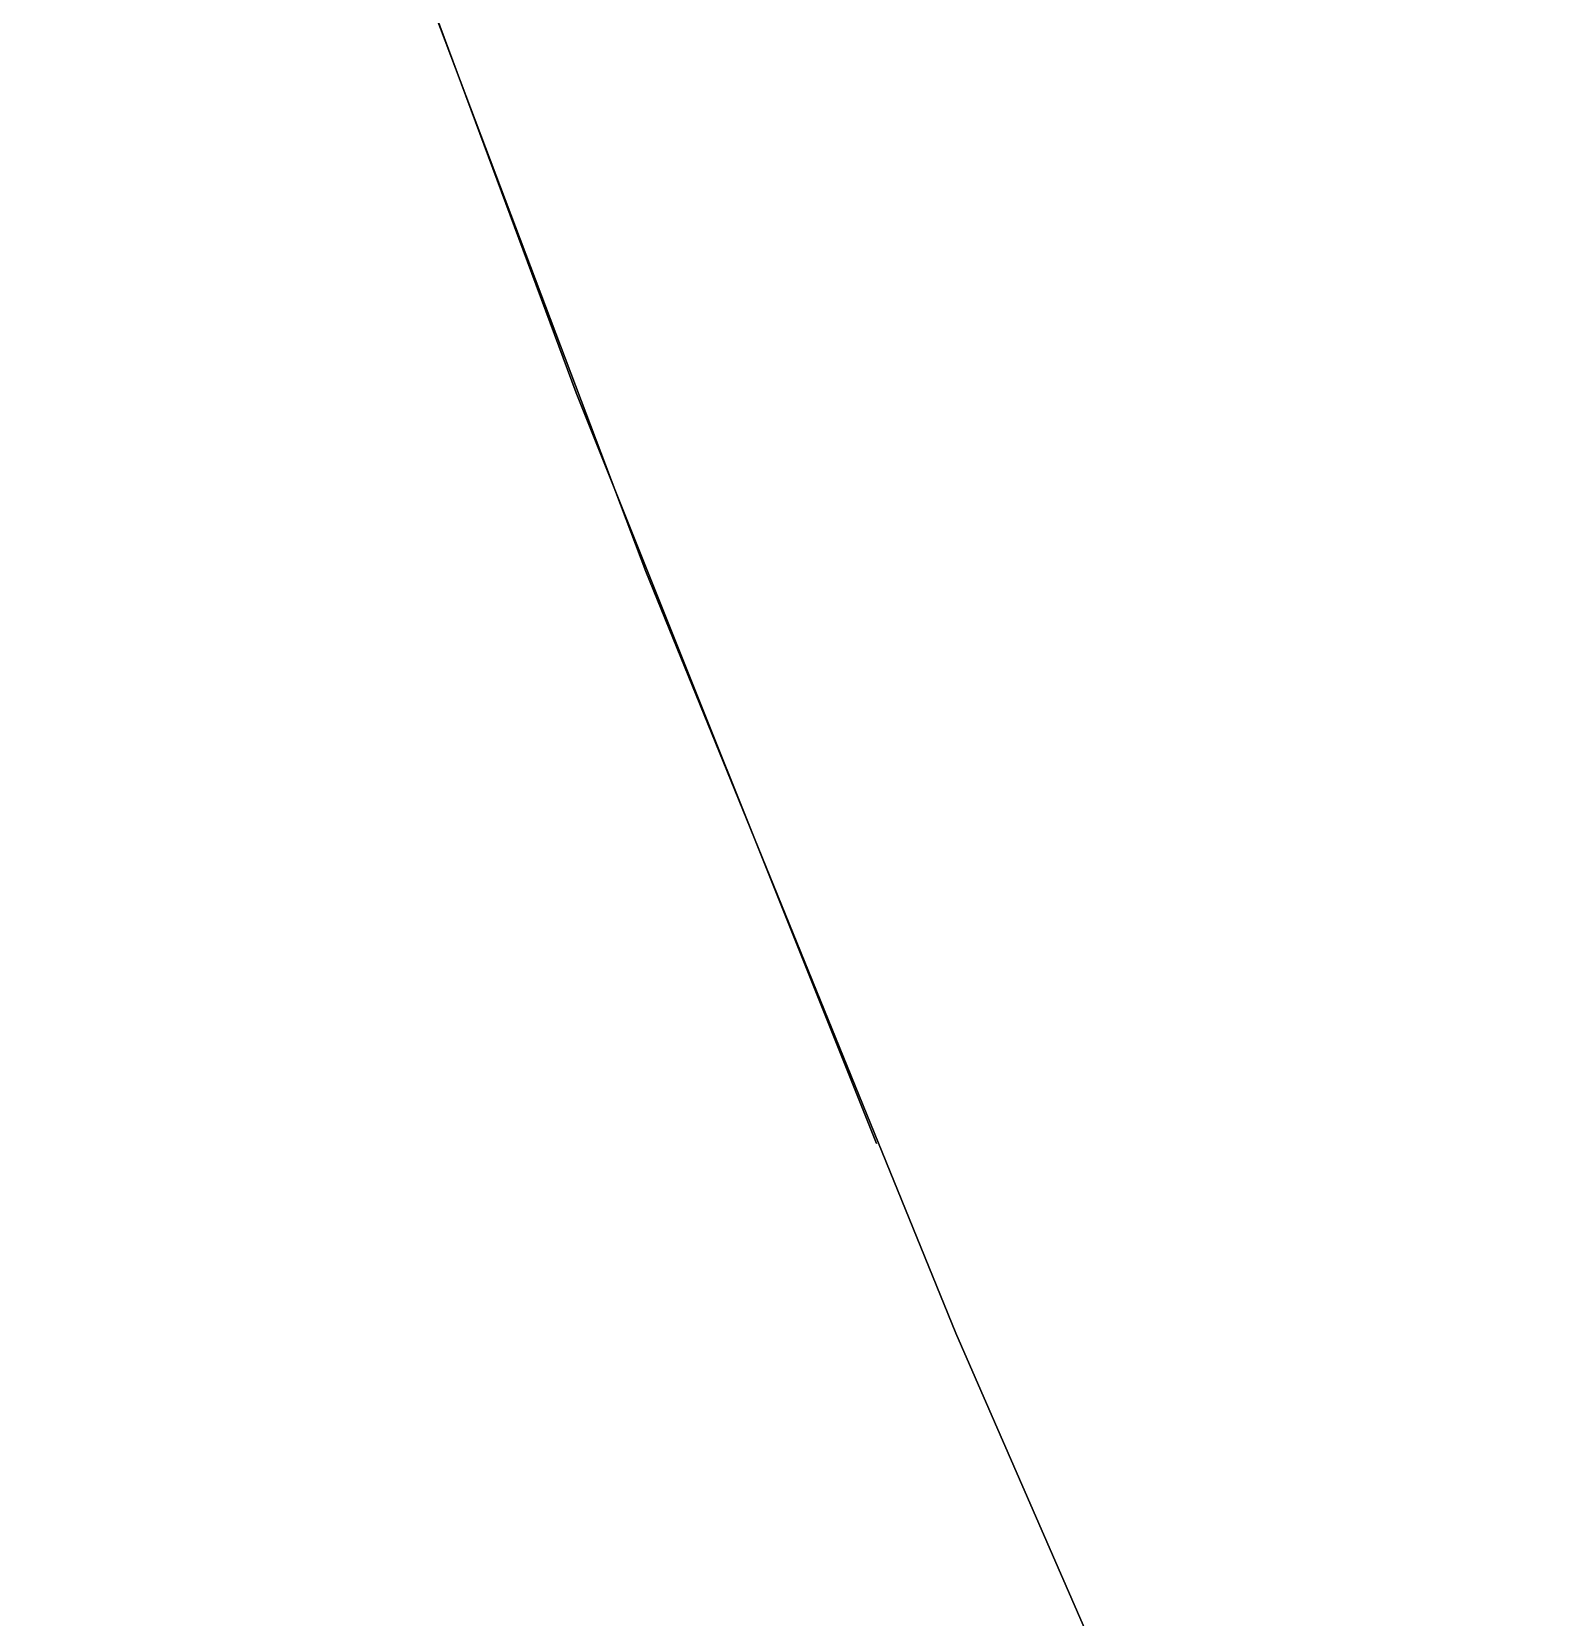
# Model space of a CAD drawing. Header units: metres. Extents: x -20 to 20, y -20 to 20.
# Drawn here: x -18.99 to -18.076, y -7.941 to -6.979 of the extents above; entities that cross this region are included whole.
import ezdxf

# ---------------------------------------------------------------- set-up
doc = ezdxf.new("R2010")
doc.units = ezdxf.units.M

msp = doc.modelspace()

# ---------------------------------------------------------------- meshes
at = {"layer": '10', "color": 2}
mesh = msp.add_polyface(dxfattribs=at)
corners = [(-18.83047, -6.73894, -16.5), (-18.83047, -6.73894, -16), (-18.98999, -6.27537, -16), (-18.83047, -6.73894, -15.5), (-18.98999, -6.27537, -15.5), (-18.83047, -6.73894, -15), (-18.98999, -6.27537, -15), (-18.83047, -6.73894, -14.5), (-18.98999, -6.27537, -14.5), (-18.83047, -6.73894, -14), (-18.98999, -6.27537, -14), (-18.83047, -6.73894, -13.5), (-18.98999, -6.27537, -13.5), (-18.83047, -6.73894, -13), (-18.98999, -6.27537, -13), (-18.83047, -6.73894, -12.5), (-18.98999, -6.27537, -12.5), (-18.83047, -6.73894, -12), (-18.98999, -6.27537, -12), (-18.83047, -6.73894, -11.5), (-18.98999, -6.27537, -11.5), (-18.83047, -6.73894, -11), (-18.98999, -6.27537, -11), (-18.83047, -6.73894, -10.5), (-18.98999, -6.27537, -10.5), (-18.83047, -6.73894, 10.5), (-18.65964, -7.19847, 10.5), (-18.83047, -6.73894, 11), (-18.65964, -7.19847, 11), (-18.83047, -6.73894, 11.5), (-18.65964, -7.19847, 11.5), (-18.83047, -6.73894, 12), (-18.65964, -7.19847, 12), (-18.83047, -6.73894, 12.5), (-18.65964, -7.19847, 12.5), (-18.83047, -6.73894, 13), (-18.65964, -7.19847, 13), (-18.83047, -6.73894, 13.5), (-18.65964, -7.19847, 13.5), (-18.83047, -6.73894, 14), (-18.65964, -7.19847, 14), (-18.83047, -6.73894, 14.5), (-18.65964, -7.19847, 14.5), (-18.83047, -6.73894, 15), (-18.65964, -7.19847, 15), (-18.83047, -6.73894, 15.5), (-18.65964, -7.19847, 15.5), (-18.83047, -6.73894, 16), (-18.65964, -7.19847, 16), (-18.83047, -6.73894, 16.5), (-18.79385, -6.8404, 17), (-18.79385, -6.8404, 17.5), (-18.95855, -6.36973, 17.5), (-18.79385, -6.8404, 18), (-18.95855, -6.36973, 18), (-18.79385, -6.8404, 18.5), (-18.95855, -6.36973, 18.5), (-18.79385, -6.8404, 19), (-18.95855, -6.36973, 19), (-18.79385, -6.8404, 19.5), (-18.95855, -6.36973, 19.5), (-18.79385, -6.8404, 20), (-18.95855, -6.36973, 20), (-18.79385, -6.8404, -20), (-18.79385, -6.8404, -19.5), (-18.95855, -6.36973, -19.5), (-18.79385, -6.8404, -19), (-18.95855, -6.36973, -19), (-18.79385, -6.8404, -18.5), (-18.95855, -6.36973, -18.5), (-18.79385, -6.8404, -18), (-18.95855, -6.36973, -18), (-18.79385, -6.8404, -17.5), (-18.95855, -6.36973, -17.5), (-18.79385, -6.8404, -17), (-18.95855, -6.36973, -17)]
mesh.append_faces([[corners[k] for k in face] for face in [(0, 1, 2), (1, 3, 4), (3, 5, 6), (5, 7, 8), (7, 9, 10), (9, 11, 12), (11, 13, 14), (13, 15, 16), (15, 17, 18), (17, 19, 20), (19, 21, 22), (21, 23, 24), (25, 26, 27), (27, 28, 29), (29, 30, 31), (31, 32, 33), (33, 34, 35), (35, 36, 37), (37, 38, 39), (39, 40, 41), (41, 42, 43), (43, 44, 45), (45, 46, 47), (47, 48, 49), (50, 51, 52), (51, 53, 54), (53, 55, 56), (55, 57, 58), (57, 59, 60), (59, 61, 62), (63, 64, 65), (64, 66, 67), (66, 68, 69), (68, 70, 71), (70, 72, 73), (72, 74, 75)]], dxfattribs={"color": 2})
mesh = msp.add_polyface(dxfattribs=at)
corners = [(-18.65964, -7.19847, -16.5), (-18.65964, -7.19847, -16), (-18.83047, -6.73894, -16), (-18.65964, -7.19847, -15.5), (-18.83047, -6.73894, -15.5), (-18.65964, -7.19847, -15), (-18.83047, -6.73894, -15), (-18.65964, -7.19847, -14.5), (-18.83047, -6.73894, -14.5), (-18.65964, -7.19847, -14), (-18.83047, -6.73894, -14), (-18.65964, -7.19847, -13.5), (-18.83047, -6.73894, -13.5), (-18.65964, -7.19847, -13), (-18.83047, -6.73894, -13), (-18.65964, -7.19847, -12.5), (-18.83047, -6.73894, -12.5), (-18.65964, -7.19847, -12), (-18.83047, -6.73894, -12), (-18.65964, -7.19847, -11.5), (-18.83047, -6.73894, -11.5), (-18.65964, -7.19847, -11), (-18.83047, -6.73894, -11), (-18.65964, -7.19847, -10.5), (-18.83047, -6.73894, -10.5), (-18.65964, -7.19847, -10), (-18.83047, -6.73894, -10), (-18.65964, -7.19847, -9.5), (-18.83047, -6.73894, -9.5), (-18.65964, -7.19847, -9), (-18.83047, -6.73894, -9), (-18.65964, -7.19847, -8.5), (-18.83047, -6.73894, -8.5), (-18.65964, -7.19847, -8), (-18.83047, -6.73894, -8), (-18.65964, -7.19847, -7.5), (-18.83047, -6.73894, -7.5), (-18.65964, -7.19847, -7), (-18.83047, -6.73894, -7), (-18.65964, -7.19847, -6.5), (-18.83047, -6.73894, -6.5), (-18.65964, -7.19847, -6), (-18.83047, -6.73894, -6), (-18.65964, -7.19847, 15), (-18.47759, -7.65367, 15), (-18.65964, -7.19847, 15.5), (-18.47759, -7.65367, 15.5), (-18.65964, -7.19847, 16), (-18.47759, -7.65367, 16), (-18.65964, -7.19847, 16.5), (-18.61747, -7.30682, 17), (-18.61747, -7.30682, 17.5), (-18.79385, -6.8404, 17.5), (-18.61747, -7.30682, 18), (-18.79385, -6.8404, 18), (-18.61747, -7.30682, 18.5), (-18.79385, -6.8404, 18.5), (-18.61747, -7.30682, 19), (-18.79385, -6.8404, 19), (-18.61747, -7.30682, 19.5), (-18.79385, -6.8404, 19.5), (-18.61747, -7.30682, 20), (-18.79385, -6.8404, 20), (-18.61747, -7.30682, -20), (-18.61747, -7.30682, -19.5), (-18.79385, -6.8404, -19.5), (-18.61747, -7.30682, -19), (-18.79385, -6.8404, -19), (-18.61747, -7.30682, -18.5), (-18.79385, -6.8404, -18.5), (-18.61747, -7.30682, -18), (-18.79385, -6.8404, -18), (-18.61747, -7.30682, -17.5), (-18.79385, -6.8404, -17.5), (-18.61747, -7.30682, -17), (-18.79385, -6.8404, -17)]
mesh.append_faces([[corners[k] for k in face] for face in [(0, 1, 2), (1, 3, 4), (3, 5, 6), (5, 7, 8), (7, 9, 10), (9, 11, 12), (11, 13, 14), (13, 15, 16), (15, 17, 18), (17, 19, 20), (19, 21, 22), (21, 23, 24), (23, 25, 26), (25, 27, 28), (27, 29, 30), (29, 31, 32), (31, 33, 34), (33, 35, 36), (35, 37, 38), (37, 39, 40), (39, 41, 42), (43, 44, 45), (45, 46, 47), (47, 48, 49), (50, 51, 52), (51, 53, 54), (53, 55, 56), (55, 57, 58), (57, 59, 60), (59, 61, 62), (63, 64, 65), (64, 66, 67), (66, 68, 69), (68, 70, 71), (70, 72, 73), (72, 74, 75)]], dxfattribs={"color": 2})
mesh = msp.add_polyface(dxfattribs=at)
corners = [(-18.65964, -7.19847, -6), (-18.65964, -7.19847, -5.5), (-18.83047, -6.73894, -5.5), (-18.65964, -7.19847, -5), (-18.83047, -6.73894, -5), (-18.65964, -7.19847, -4.5), (-18.83047, -6.73894, -4.5), (-18.65964, -7.19847, -4), (-18.83047, -6.73894, -4), (-18.65964, -7.19847, -3.5), (-18.83047, -6.73894, -3.5), (-18.65964, -7.19847, -3), (-18.83047, -6.73894, -3), (-18.65964, -7.19847, -2.5), (-18.83047, -6.73894, -2.5), (-18.65964, -7.19847, -2), (-18.83047, -6.73894, -2), (-18.65964, -7.19847, -1.5), (-18.83047, -6.73894, -1.5), (-18.65964, -7.19847, -1), (-18.83047, -6.73894, -1), (-18.65964, -7.19847, -0.5), (-18.83047, -6.73894, -0.5), (-18.65964, -7.19847), (-18.83047, -6.73894), (-18.65964, -7.19847, 0.5), (-18.83047, -6.73894, 0.5), (-18.65964, -7.19847, 1), (-18.83047, -6.73894, 1), (-18.65964, -7.19847, 1.5), (-18.83047, -6.73894, 1.5), (-18.65964, -7.19847, 2), (-18.83047, -6.73894, 2), (-18.65964, -7.19847, 2.5), (-18.83047, -6.73894, 2.5), (-18.65964, -7.19847, 3), (-18.83047, -6.73894, 3), (-18.65964, -7.19847, 3.5), (-18.83047, -6.73894, 3.5), (-18.65964, -7.19847, 4), (-18.83047, -6.73894, 4), (-18.65964, -7.19847, 4.5), (-18.83047, -6.73894, 4.5), (-18.65964, -7.19847, 5), (-18.83047, -6.73894, 5), (-18.65964, -7.19847, 5.5), (-18.83047, -6.73894, 5.5), (-18.65964, -7.19847, 6), (-18.83047, -6.73894, 6), (-18.65964, -7.19847, 6.5), (-18.83047, -6.73894, 6.5), (-18.65964, -7.19847, 7), (-18.83047, -6.73894, 7), (-18.65964, -7.19847, 7.5), (-18.83047, -6.73894, 7.5), (-18.65964, -7.19847, 8), (-18.83047, -6.73894, 8), (-18.65964, -7.19847, 8.5), (-18.83047, -6.73894, 8.5), (-18.65964, -7.19847, 9), (-18.83047, -6.73894, 9), (-18.65964, -7.19847, 9.5), (-18.83047, -6.73894, 9.5), (-18.65964, -7.19847, 10), (-18.83047, -6.73894, 10), (-18.65964, -7.19847, 10.5), (-18.83047, -6.73894, 10.5), (-18.65964, -7.19847, 11), (-18.83047, -6.73894, 11), (-18.65964, -7.19847, 11.5), (-18.83047, -6.73894, 11.5), (-18.65964, -7.19847, 12), (-18.83047, -6.73894, 12), (-18.65964, -7.19847, 12.5), (-18.83047, -6.73894, 12.5)]
mesh.append_faces([[corners[k] for k in face] for face in [(0, 1, 2), (1, 3, 4), (3, 5, 6), (5, 7, 8), (7, 9, 10), (9, 11, 12), (11, 13, 14), (13, 15, 16), (15, 17, 18), (17, 19, 20), (19, 21, 22), (21, 23, 24), (23, 25, 26), (25, 27, 28), (27, 29, 30), (29, 31, 32), (31, 33, 34), (33, 35, 36), (35, 37, 38), (37, 39, 40), (39, 41, 42), (41, 43, 44), (43, 45, 46), (45, 47, 48), (47, 49, 50), (49, 51, 52), (51, 53, 54), (53, 55, 56), (55, 57, 58), (57, 59, 60), (59, 61, 62), (61, 63, 64), (63, 65, 66), (65, 67, 68), (67, 69, 70), (69, 71, 72), (71, 73, 74)]], dxfattribs={"color": 2})
mesh = msp.add_polyface(dxfattribs=at)
corners = [(-18.83047, -6.73894, -16.5), (-18.65964, -7.19847, -16.5), (-18.83047, -6.73894, -16), (-18.65964, -7.19847, -16), (-18.83047, -6.73894, -15.5), (-18.65964, -7.19847, -15.5), (-18.83047, -6.73894, -15), (-18.65964, -7.19847, -15), (-18.83047, -6.73894, -14.5), (-18.65964, -7.19847, -14.5), (-18.83047, -6.73894, -14), (-18.65964, -7.19847, -14), (-18.83047, -6.73894, -13.5), (-18.65964, -7.19847, -13.5), (-18.83047, -6.73894, -13), (-18.65964, -7.19847, -13), (-18.83047, -6.73894, -12.5), (-18.65964, -7.19847, -12.5), (-18.83047, -6.73894, -12), (-18.65964, -7.19847, -12), (-18.83047, -6.73894, -11.5), (-18.65964, -7.19847, -11.5), (-18.83047, -6.73894, -11), (-18.65964, -7.19847, -11), (-18.83047, -6.73894, -10.5), (-18.65964, -7.19847, -10.5), (-18.83047, -6.73894, -10), (-18.65964, -7.19847, -10), (-18.83047, -6.73894, -9.5), (-18.65964, -7.19847, -9.5), (-18.83047, -6.73894, -9), (-18.65964, -7.19847, -9), (-18.83047, -6.73894, -8.5), (-18.65964, -7.19847, -8.5), (-18.83047, -6.73894, -8), (-18.65964, -7.19847, 12.5), (-18.65964, -7.19847, 13), (-18.83047, -6.73894, 13), (-18.65964, -7.19847, 13.5), (-18.83047, -6.73894, 13.5), (-18.65964, -7.19847, 14), (-18.83047, -6.73894, 14), (-18.65964, -7.19847, 14.5), (-18.83047, -6.73894, 14.5), (-18.65964, -7.19847, 15), (-18.83047, -6.73894, 15), (-18.65964, -7.19847, 15.5), (-18.83047, -6.73894, 15.5), (-18.65964, -7.19847, 16), (-18.83047, -6.73894, 16), (-18.65964, -7.19847, 16.5), (-18.83047, -6.73894, 16.5), (-18.79385, -6.8404, 17), (-18.61747, -7.30682, 17), (-18.79385, -6.8404, 17.5), (-18.61747, -7.30682, 17.5), (-18.79385, -6.8404, 18), (-18.61747, -7.30682, 18), (-18.79385, -6.8404, 18.5), (-18.61747, -7.30682, 18.5), (-18.79385, -6.8404, 19), (-18.61747, -7.30682, 19), (-18.79385, -6.8404, 19.5), (-18.61747, -7.30682, 19.5), (-18.79385, -6.8404, 20), (-18.79385, -6.8404, -20), (-18.61747, -7.30682, -20), (-18.79385, -6.8404, -19.5), (-18.61747, -7.30682, -19.5), (-18.79385, -6.8404, -19), (-18.61747, -7.30682, -19), (-18.79385, -6.8404, -18.5), (-18.61747, -7.30682, -18.5), (-18.79385, -6.8404, -18), (-18.61747, -7.30682, -18), (-18.79385, -6.8404, -17.5), (-18.61747, -7.30682, -17.5), (-18.79385, -6.8404, -17)]
mesh.append_faces([[corners[k] for k in face] for face in [(0, 1, 2), (2, 3, 4), (4, 5, 6), (6, 7, 8), (8, 9, 10), (10, 11, 12), (12, 13, 14), (14, 15, 16), (16, 17, 18), (18, 19, 20), (20, 21, 22), (22, 23, 24), (24, 25, 26), (26, 27, 28), (28, 29, 30), (30, 31, 32), (32, 33, 34), (35, 36, 37), (36, 38, 39), (38, 40, 41), (40, 42, 43), (42, 44, 45), (44, 46, 47), (46, 48, 49), (48, 50, 51), (52, 53, 54), (54, 55, 56), (56, 57, 58), (58, 59, 60), (60, 61, 62), (62, 63, 64), (65, 66, 67), (67, 68, 69), (69, 70, 71), (71, 72, 73), (73, 74, 75), (75, 76, 77)]], dxfattribs={"color": 2})
mesh = msp.add_polyface(dxfattribs=at)
corners = [(-18.83047, -6.73894, -8), (-18.65964, -7.19847, -8), (-18.83047, -6.73894, -7.5), (-18.65964, -7.19847, -7.5), (-18.83047, -6.73894, -7), (-18.65964, -7.19847, -7), (-18.83047, -6.73894, -6.5), (-18.65964, -7.19847, -6.5), (-18.83047, -6.73894, -6), (-18.65964, -7.19847, -6), (-18.83047, -6.73894, -5.5), (-18.65964, -7.19847, -5.5), (-18.83047, -6.73894, -5), (-18.65964, -7.19847, -5), (-18.83047, -6.73894, -4.5), (-18.65964, -7.19847, -4.5), (-18.83047, -6.73894, -4), (-18.65964, -7.19847, -4), (-18.83047, -6.73894, -3.5), (-18.65964, -7.19847, -3.5), (-18.83047, -6.73894, -3), (-18.65964, -7.19847, -3), (-18.83047, -6.73894, -2.5), (-18.65964, -7.19847, -2.5), (-18.83047, -6.73894, -2), (-18.65964, -7.19847, -2), (-18.83047, -6.73894, -1.5), (-18.65964, -7.19847, -1.5), (-18.83047, -6.73894, -1), (-18.65964, -7.19847, -1), (-18.83047, -6.73894, -0.5), (-18.65964, -7.19847, -0.5), (-18.83047, -6.73894), (-18.65964, -7.19847), (-18.83047, -6.73894, 0.5), (-18.65964, -7.19847, 0.5), (-18.83047, -6.73894, 1), (-18.65964, -7.19847, 1), (-18.83047, -6.73894, 1.5), (-18.65964, -7.19847, 1.5), (-18.83047, -6.73894, 2), (-18.65964, -7.19847, 2), (-18.83047, -6.73894, 2.5), (-18.65964, -7.19847, 2.5), (-18.83047, -6.73894, 3), (-18.65964, -7.19847, 3), (-18.83047, -6.73894, 3.5), (-18.65964, -7.19847, 3.5), (-18.83047, -6.73894, 4), (-18.65964, -7.19847, 4), (-18.83047, -6.73894, 4.5), (-18.65964, -7.19847, 4.5), (-18.83047, -6.73894, 5), (-18.65964, -7.19847, 5), (-18.83047, -6.73894, 5.5), (-18.65964, -7.19847, 5.5), (-18.83047, -6.73894, 6), (-18.65964, -7.19847, 6), (-18.83047, -6.73894, 6.5), (-18.65964, -7.19847, 6.5), (-18.83047, -6.73894, 7), (-18.65964, -7.19847, 7), (-18.83047, -6.73894, 7.5), (-18.65964, -7.19847, 7.5), (-18.83047, -6.73894, 8), (-18.65964, -7.19847, 8), (-18.83047, -6.73894, 8.5), (-18.65964, -7.19847, 8.5), (-18.83047, -6.73894, 9), (-18.65964, -7.19847, 9), (-18.83047, -6.73894, 9.5), (-18.65964, -7.19847, 9.5), (-18.83047, -6.73894, 10), (-18.65964, -7.19847, 10), (-18.83047, -6.73894, 10.5)]
mesh.append_faces([[corners[k] for k in face] for face in [(0, 1, 2), (2, 3, 4), (4, 5, 6), (6, 7, 8), (8, 9, 10), (10, 11, 12), (12, 13, 14), (14, 15, 16), (16, 17, 18), (18, 19, 20), (20, 21, 22), (22, 23, 24), (24, 25, 26), (26, 27, 28), (28, 29, 30), (30, 31, 32), (32, 33, 34), (34, 35, 36), (36, 37, 38), (38, 39, 40), (40, 41, 42), (42, 43, 44), (44, 45, 46), (46, 47, 48), (48, 49, 50), (50, 51, 52), (52, 53, 54), (54, 55, 56), (56, 57, 58), (58, 59, 60), (60, 61, 62), (62, 63, 64), (64, 65, 66), (66, 67, 68), (68, 69, 70), (70, 71, 72), (72, 73, 74)]], dxfattribs={"color": 2})
mesh = msp.add_polyface(dxfattribs=at)
corners = [(-18.47759, -7.65367, -16.5), (-18.47759, -7.65367, -16), (-18.65964, -7.19847, -16), (-18.47759, -7.65367, -15.5), (-18.65964, -7.19847, -15.5), (-18.47759, -7.65367, -15), (-18.65964, -7.19847, -15), (-18.47759, -7.65367, -14.5), (-18.65964, -7.19847, -14.5), (-18.47759, -7.65367, -14), (-18.65964, -7.19847, -14), (-18.47759, -7.65367, -13.5), (-18.65964, -7.19847, -13.5), (-18.47759, -7.65367, -13), (-18.65964, -7.19847, -13), (-18.47759, -7.65367, -12.5), (-18.65964, -7.19847, -12.5), (-18.47759, -7.65367, -12), (-18.65964, -7.19847, -12), (-18.47759, -7.65367, -11.5), (-18.65964, -7.19847, -11.5), (-18.47759, -7.65367, -11), (-18.65964, -7.19847, -11), (-18.47759, -7.65367, -10.5), (-18.65964, -7.19847, -10.5), (-18.47759, -7.65367, -10), (-18.65964, -7.19847, -10), (-18.47759, -7.65367, -9.5), (-18.65964, -7.19847, -9.5), (-18.47759, -7.65367, -9), (-18.65964, -7.19847, -9), (-18.47759, -7.65367, -8.5), (-18.65964, -7.19847, -8.5), (-18.47759, -7.65367, -8), (-18.65964, -7.19847, -8), (-18.47759, -7.65367, -7.5), (-18.65964, -7.19847, -7.5), (-18.47759, -7.65367, -7), (-18.65964, -7.19847, -7), (-18.47759, -7.65367, -6.5), (-18.65964, -7.19847, -6.5), (-18.47759, -7.65367, -6), (-18.65964, -7.19847, -6), (-18.47759, -7.65367, -5.5), (-18.65964, -7.19847, -5.5), (-18.47759, -7.65367, -5), (-18.65964, -7.19847, -5), (-18.47759, -7.65367, -4.5), (-18.65964, -7.19847, -4.5), (-18.47759, -7.65367, -4), (-18.65964, -7.19847, -4), (-18.47759, -7.65367, -3.5), (-18.65964, -7.19847, -3.5), (-18.47759, -7.65367, -3), (-18.65964, -7.19847, -3), (-18.47759, -7.65367, -2.5), (-18.65964, -7.19847, -2.5), (-18.47759, -7.65367, -2), (-18.65964, -7.19847, -2), (-18.47759, -7.65367, -1.5), (-18.65964, -7.19847, -1.5), (-18.42952, -7.7687, -20), (-18.42952, -7.7687, -19.5), (-18.61747, -7.30682, -19.5), (-18.42952, -7.7687, -19), (-18.61747, -7.30682, -19), (-18.42952, -7.7687, -18.5), (-18.61747, -7.30682, -18.5), (-18.42952, -7.7687, -18), (-18.61747, -7.30682, -18), (-18.42952, -7.7687, -17.5), (-18.61747, -7.30682, -17.5), (-18.42952, -7.7687, -17), (-18.61747, -7.30682, -17)]
mesh.append_faces([[corners[k] for k in face] for face in [(0, 1, 2), (1, 3, 4), (3, 5, 6), (5, 7, 8), (7, 9, 10), (9, 11, 12), (11, 13, 14), (13, 15, 16), (15, 17, 18), (17, 19, 20), (19, 21, 22), (21, 23, 24), (23, 25, 26), (25, 27, 28), (27, 29, 30), (29, 31, 32), (31, 33, 34), (33, 35, 36), (35, 37, 38), (37, 39, 40), (39, 41, 42), (41, 43, 44), (43, 45, 46), (45, 47, 48), (47, 49, 50), (49, 51, 52), (51, 53, 54), (53, 55, 56), (55, 57, 58), (57, 59, 60), (61, 62, 63), (62, 64, 65), (64, 66, 67), (66, 68, 69), (68, 70, 71), (70, 72, 73)]], dxfattribs={"color": 2})
mesh = msp.add_polyface(dxfattribs=at)
corners = [(-18.47759, -7.65367, -1.5), (-18.47759, -7.65367, -1), (-18.65964, -7.19847, -1), (-18.47759, -7.65367, -0.5), (-18.65964, -7.19847, -0.5), (-18.47759, -7.65367), (-18.65964, -7.19847), (-18.47759, -7.65367, 0.5), (-18.65964, -7.19847, 0.5), (-18.47759, -7.65367, 1), (-18.65964, -7.19847, 1), (-18.47759, -7.65367, 1.5), (-18.65964, -7.19847, 1.5), (-18.47759, -7.65367, 2), (-18.65964, -7.19847, 2), (-18.47759, -7.65367, 2.5), (-18.65964, -7.19847, 2.5), (-18.47759, -7.65367, 3), (-18.65964, -7.19847, 3), (-18.47759, -7.65367, 3.5), (-18.65964, -7.19847, 3.5), (-18.47759, -7.65367, 4), (-18.65964, -7.19847, 4), (-18.47759, -7.65367, 4.5), (-18.65964, -7.19847, 4.5), (-18.47759, -7.65367, 5), (-18.65964, -7.19847, 5), (-18.47759, -7.65367, 5.5), (-18.65964, -7.19847, 5.5), (-18.47759, -7.65367, 6), (-18.65964, -7.19847, 6), (-18.47759, -7.65367, 6.5), (-18.65964, -7.19847, 6.5), (-18.47759, -7.65367, 7), (-18.65964, -7.19847, 7), (-18.47759, -7.65367, 7.5), (-18.65964, -7.19847, 7.5), (-18.47759, -7.65367, 8), (-18.65964, -7.19847, 8), (-18.47759, -7.65367, 8.5), (-18.65964, -7.19847, 8.5), (-18.47759, -7.65367, 9), (-18.65964, -7.19847, 9), (-18.47759, -7.65367, 9.5), (-18.65964, -7.19847, 9.5), (-18.47759, -7.65367, 10), (-18.65964, -7.19847, 10), (-18.47759, -7.65367, 10.5), (-18.65964, -7.19847, 10.5), (-18.47759, -7.65367, 11), (-18.65964, -7.19847, 11), (-18.47759, -7.65367, 11.5), (-18.65964, -7.19847, 11.5), (-18.47759, -7.65367, 12), (-18.65964, -7.19847, 12), (-18.47759, -7.65367, 12.5), (-18.65964, -7.19847, 12.5), (-18.47759, -7.65367, 13), (-18.65964, -7.19847, 13), (-18.47759, -7.65367, 13.5), (-18.65964, -7.19847, 13.5), (-18.47759, -7.65367, 14), (-18.65964, -7.19847, 14), (-18.47759, -7.65367, 14.5), (-18.65964, -7.19847, 14.5), (-18.47759, -7.65367, 15), (-18.65964, -7.19847, 15), (-18.47759, -7.65367, 15.5), (-18.65964, -7.19847, 15.5), (-18.47759, -7.65367, 16), (-18.65964, -7.19847, 16), (-18.47759, -7.65367, 16.5), (-18.65964, -7.19847, 16.5), (-18.61747, -7.30682, 17), (-18.42952, -7.7687, 17), (-18.61747, -7.30682, 17.5)]
mesh.append_faces([[corners[k] for k in face] for face in [(0, 1, 2), (1, 3, 4), (3, 5, 6), (5, 7, 8), (7, 9, 10), (9, 11, 12), (11, 13, 14), (13, 15, 16), (15, 17, 18), (17, 19, 20), (19, 21, 22), (21, 23, 24), (23, 25, 26), (25, 27, 28), (27, 29, 30), (29, 31, 32), (31, 33, 34), (33, 35, 36), (35, 37, 38), (37, 39, 40), (39, 41, 42), (41, 43, 44), (43, 45, 46), (45, 47, 48), (47, 49, 50), (49, 51, 52), (51, 53, 54), (53, 55, 56), (55, 57, 58), (57, 59, 60), (59, 61, 62), (61, 63, 64), (63, 65, 66), (65, 67, 68), (67, 69, 70), (69, 71, 72), (73, 74, 75)]], dxfattribs={"color": 2})
mesh = msp.add_polyface(dxfattribs=at)
corners = [(-18.65964, -7.19847, -16.5), (-18.47759, -7.65367, -16.5), (-18.65964, -7.19847, -16), (-18.47759, -7.65367, -16), (-18.65964, -7.19847, -15.5), (-18.47759, -7.65367, -15.5), (-18.65964, -7.19847, -15), (-18.47759, -7.65367, -15), (-18.65964, -7.19847, -14.5), (-18.47759, -7.65367, -14.5), (-18.65964, -7.19847, -14), (-18.47759, -7.65367, -14), (-18.65964, -7.19847, -13.5), (-18.47759, -7.65367, -13.5), (-18.65964, -7.19847, -13), (-18.47759, -7.65367, -13), (-18.65964, -7.19847, -12.5), (-18.47759, -7.65367, -12.5), (-18.65964, -7.19847, -12), (-18.47759, -7.65367, -12), (-18.65964, -7.19847, -11.5), (-18.47759, -7.65367, -11.5), (-18.65964, -7.19847, -11), (-18.47759, -7.65367, -11), (-18.65964, -7.19847, -10.5), (-18.47759, -7.65367, -10.5), (-18.65964, -7.19847, -10), (-18.47759, -7.65367, -10), (-18.65964, -7.19847, -9.5), (-18.47759, -7.65367, -9.5), (-18.65964, -7.19847, -9), (-18.47759, -7.65367, -9), (-18.65964, -7.19847, -8.5), (-18.47759, -7.65367, -8.5), (-18.65964, -7.19847, -8), (-18.47759, -7.65367, -8), (-18.65964, -7.19847, -7.5), (-18.47759, -7.65367, -7.5), (-18.65964, -7.19847, -7), (-18.47759, -7.65367, -7), (-18.65964, -7.19847, -6.5), (-18.47759, -7.65367, -6.5), (-18.65964, -7.19847, -6), (-18.47759, -7.65367, -6), (-18.65964, -7.19847, -5.5), (-18.47759, -7.65367, -5.5), (-18.65964, -7.19847, -5), (-18.47759, -7.65367, -5), (-18.65964, -7.19847, -4.5), (-18.47759, -7.65367, -4.5), (-18.65964, -7.19847, -4), (-18.47759, -7.65367, -4), (-18.65964, -7.19847, -3.5), (-18.61747, -7.30682, 17.5), (-18.42952, -7.7687, 17.5), (-18.61747, -7.30682, 18), (-18.42952, -7.7687, 18), (-18.61747, -7.30682, 18.5), (-18.42952, -7.7687, 18.5), (-18.61747, -7.30682, 19), (-18.42952, -7.7687, 19), (-18.61747, -7.30682, 19.5), (-18.42952, -7.7687, 19.5), (-18.61747, -7.30682, 20), (-18.61747, -7.30682, -20), (-18.42952, -7.7687, -20), (-18.61747, -7.30682, -19.5), (-18.42952, -7.7687, -19.5), (-18.61747, -7.30682, -19), (-18.42952, -7.7687, -19), (-18.61747, -7.30682, -18.5), (-18.42952, -7.7687, -18.5), (-18.61747, -7.30682, -18), (-18.42952, -7.7687, -18), (-18.61747, -7.30682, -17.5), (-18.42952, -7.7687, -17.5), (-18.61747, -7.30682, -17)]
mesh.append_faces([[corners[k] for k in face] for face in [(0, 1, 2), (2, 3, 4), (4, 5, 6), (6, 7, 8), (8, 9, 10), (10, 11, 12), (12, 13, 14), (14, 15, 16), (16, 17, 18), (18, 19, 20), (20, 21, 22), (22, 23, 24), (24, 25, 26), (26, 27, 28), (28, 29, 30), (30, 31, 32), (32, 33, 34), (34, 35, 36), (36, 37, 38), (38, 39, 40), (40, 41, 42), (42, 43, 44), (44, 45, 46), (46, 47, 48), (48, 49, 50), (50, 51, 52), (53, 54, 55), (55, 56, 57), (57, 58, 59), (59, 60, 61), (61, 62, 63), (64, 65, 66), (66, 67, 68), (68, 69, 70), (70, 71, 72), (72, 73, 74), (74, 75, 76)]], dxfattribs={"color": 2})
mesh = msp.add_polyface(dxfattribs=at)
corners = [(-18.65964, -7.19847, -3.5), (-18.47759, -7.65367, -3.5), (-18.65964, -7.19847, -3), (-18.47759, -7.65367, -3), (-18.65964, -7.19847, -2.5), (-18.47759, -7.65367, -2.5), (-18.65964, -7.19847, -2), (-18.47759, -7.65367, -2), (-18.65964, -7.19847, -1.5), (-18.47759, -7.65367, -1.5), (-18.65964, -7.19847, -1), (-18.47759, -7.65367, -1), (-18.65964, -7.19847, -0.5), (-18.47759, -7.65367, -0.5), (-18.65964, -7.19847), (-18.47759, -7.65367), (-18.65964, -7.19847, 0.5), (-18.47759, -7.65367, 0.5), (-18.65964, -7.19847, 1), (-18.47759, -7.65367, 1), (-18.65964, -7.19847, 1.5), (-18.47759, -7.65367, 1.5), (-18.65964, -7.19847, 2), (-18.47759, -7.65367, 2), (-18.65964, -7.19847, 2.5), (-18.47759, -7.65367, 2.5), (-18.65964, -7.19847, 3), (-18.47759, -7.65367, 3), (-18.65964, -7.19847, 3.5), (-18.47759, -7.65367, 3.5), (-18.65964, -7.19847, 4), (-18.47759, -7.65367, 4), (-18.65964, -7.19847, 4.5), (-18.47759, -7.65367, 4.5), (-18.65964, -7.19847, 5), (-18.47759, -7.65367, 5), (-18.65964, -7.19847, 5.5), (-18.47759, -7.65367, 5.5), (-18.65964, -7.19847, 6), (-18.47759, -7.65367, 6), (-18.65964, -7.19847, 6.5), (-18.47759, -7.65367, 6.5), (-18.65964, -7.19847, 7), (-18.47759, -7.65367, 7), (-18.65964, -7.19847, 7.5), (-18.47759, -7.65367, 7.5), (-18.65964, -7.19847, 8), (-18.47759, -7.65367, 8), (-18.65964, -7.19847, 8.5), (-18.47759, -7.65367, 8.5), (-18.65964, -7.19847, 9), (-18.47759, -7.65367, 9), (-18.65964, -7.19847, 9.5), (-18.47759, -7.65367, 9.5), (-18.65964, -7.19847, 10), (-18.47759, -7.65367, 10), (-18.65964, -7.19847, 10.5), (-18.47759, -7.65367, 10.5), (-18.65964, -7.19847, 11), (-18.47759, -7.65367, 11), (-18.65964, -7.19847, 11.5), (-18.47759, -7.65367, 11.5), (-18.65964, -7.19847, 12), (-18.47759, -7.65367, 12), (-18.65964, -7.19847, 12.5), (-18.47759, -7.65367, 12.5), (-18.65964, -7.19847, 13), (-18.47759, -7.65367, 13), (-18.65964, -7.19847, 13.5), (-18.47759, -7.65367, 13.5), (-18.65964, -7.19847, 14), (-18.47759, -7.65367, 14), (-18.65964, -7.19847, 14.5), (-18.47759, -7.65367, 14.5), (-18.65964, -7.19847, 15)]
mesh.append_faces([[corners[k] for k in face] for face in [(0, 1, 2), (2, 3, 4), (4, 5, 6), (6, 7, 8), (8, 9, 10), (10, 11, 12), (12, 13, 14), (14, 15, 16), (16, 17, 18), (18, 19, 20), (20, 21, 22), (22, 23, 24), (24, 25, 26), (26, 27, 28), (28, 29, 30), (30, 31, 32), (32, 33, 34), (34, 35, 36), (36, 37, 38), (38, 39, 40), (40, 41, 42), (42, 43, 44), (44, 45, 46), (46, 47, 48), (48, 49, 50), (50, 51, 52), (52, 53, 54), (54, 55, 56), (56, 57, 58), (58, 59, 60), (60, 61, 62), (62, 63, 64), (64, 65, 66), (66, 67, 68), (68, 69, 70), (70, 71, 72), (72, 73, 74)]], dxfattribs={"color": 2})
mesh = msp.add_polyface(dxfattribs=at)
corners = [(-18.28049, -8.11317, 13), (-18.07614, -8.5588, 13), (-18.28049, -8.11317, 13.5), (-18.07614, -8.5588, 13.5), (-18.28049, -8.11317, 14), (-18.07614, -8.5588, 14), (-18.28049, -8.11317, 14.5), (-18.07614, -8.5588, 14.5), (-18.28049, -8.11317, 15), (-18.07614, -8.5588, 15), (-18.28049, -8.11317, 15.5), (-18.07614, -8.5588, 15.5), (-18.28049, -8.11317, 16), (-18.07614, -8.5588, 16), (-18.28049, -8.11317, 16.5), (-18.42952, -7.7687, 17), (-18.42952, -7.7687, 17.5), (-18.61747, -7.30682, 17.5), (-18.23012, -8.22574, 17), (-18.23012, -8.22574, 17.5), (-18.42952, -7.7687, 18), (-18.61747, -7.30682, 18), (-18.23012, -8.22574, 18), (-18.42952, -7.7687, 18.5), (-18.61747, -7.30682, 18.5), (-18.23012, -8.22574, 18.5), (-18.42952, -7.7687, 19), (-18.61747, -7.30682, 19), (-18.23012, -8.22574, 19), (-18.42952, -7.7687, 19.5), (-18.61747, -7.30682, 19.5), (-18.23012, -8.22574, 19.5), (-18.42952, -7.7687, 20), (-18.61747, -7.30682, 20), (-18.23012, -8.22574, 20), (-18.42952, -7.7687, -20), (-18.23012, -8.22574, -20), (-18.42952, -7.7687, -19.5), (-18.23012, -8.22574, -19.5), (-18.42952, -7.7687, -19), (-18.23012, -8.22574, -19), (-18.42952, -7.7687, -18.5), (-18.23012, -8.22574, -18.5), (-18.42952, -7.7687, -18), (-18.23012, -8.22574, -18), (-18.42952, -7.7687, -17.5), (-18.23012, -8.22574, -17.5), (-18.42952, -7.7687, -17), (-18.23012, -8.22574, -17)]
mesh.append_faces([[corners[k] for k in face] for face in [(0, 1, 2), (2, 3, 4), (4, 5, 6), (6, 7, 8), (8, 9, 10), (10, 11, 12), (12, 13, 14), (15, 16, 17), (15, 18, 16), (18, 19, 16), (16, 20, 21), (16, 19, 20), (19, 22, 20), (20, 23, 24), (20, 22, 23), (22, 25, 23), (23, 26, 27), (23, 25, 26), (25, 28, 26), (26, 29, 30), (26, 28, 29), (28, 31, 29), (29, 32, 33), (29, 31, 32), (31, 34, 32), (35, 36, 37), (36, 38, 37), (37, 38, 39), (38, 40, 39), (39, 40, 41), (40, 42, 41), (41, 42, 43), (42, 44, 43), (43, 44, 45), (44, 46, 45), (45, 46, 47), (46, 48, 47)]], dxfattribs={"color": 2})

doc.saveas('drawing.dxf')
